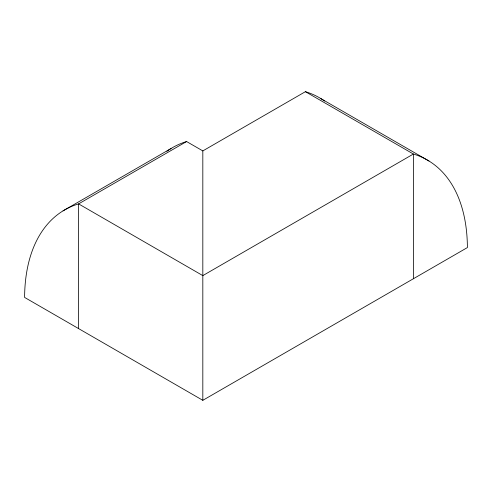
<?xml version="1.0" encoding="UTF-8"?>
<svg xmlns="http://www.w3.org/2000/svg" width="492" height="492" viewBox="0 0 492 492"><rect width="100%" height="100%" fill="white"/><g stroke="black" fill="none" stroke-linecap="round" stroke-linejoin="round"><path stroke-width="0.74" d="M63.031 210.871L171.032 148.523M186.597 141.542L78.597 203.891A193.497 111.715 60 0 0 24.6 297.42L202.821 400.316L467.4 247.562A193.497 111.715 -60 0 0 413.403 154.033L305.403 91.684L202.821 150.909L186.597 141.542A193.497 111.715 60 0 0 166.905 151.29M320.969 98.664L428.969 161.013M413.403 278.743L413.403 154.033L202.821 275.612L78.597 203.891L78.597 328.594M202.821 150.909L202.821 400.316M305.403 91.684A193.497 111.715 -60 0 1 324.517 101.02"/></g></svg>
